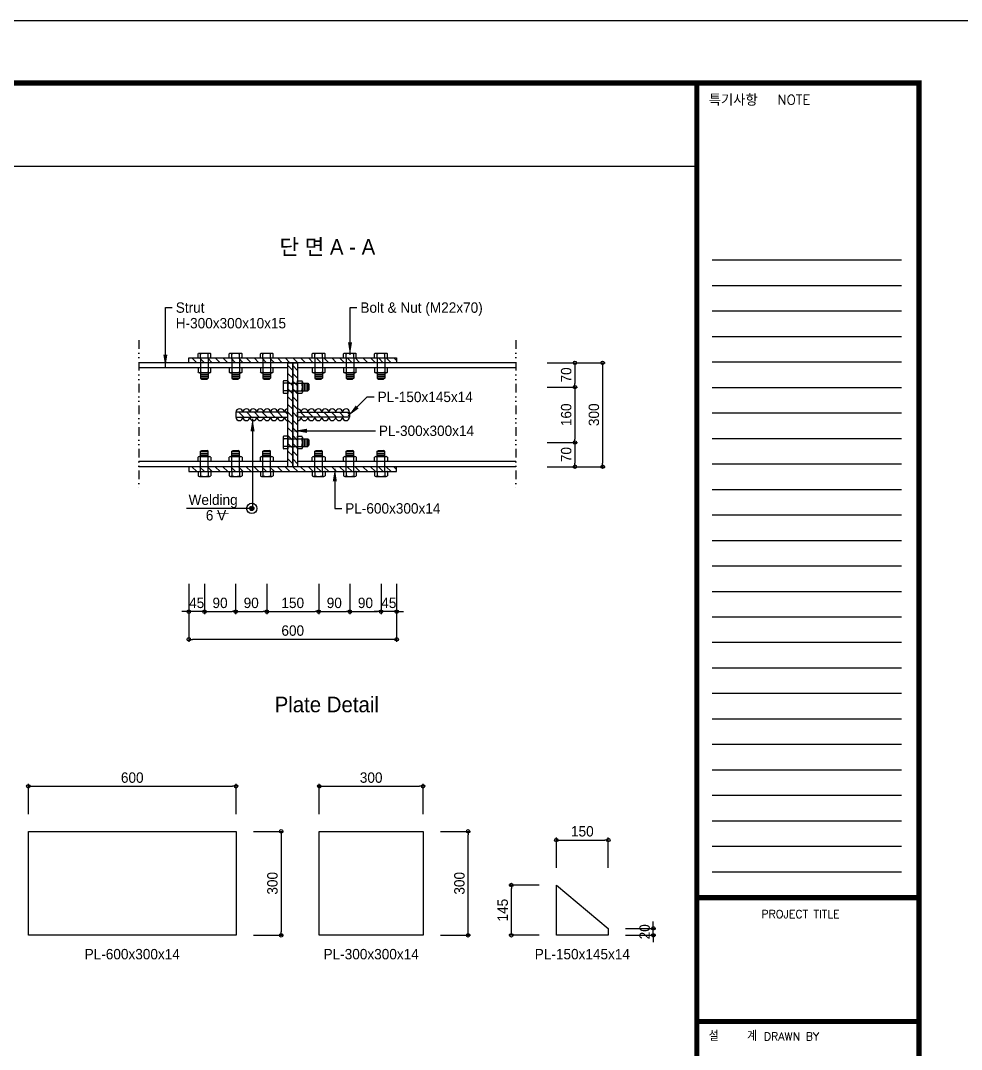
# Model space of a CAD drawing. Header units: millimetres. Extents: x 1073475 to 2890243, y -1340830 to -367733.
# Drawn here: x 2719147 to 2721864, y -370703 to -367733 of the extents above; entities that cross this region are included whole.
import ezdxf
from ezdxf.enums import TextEntityAlignment as Align

# ---------------------------------------------------------------- set-up
doc = ezdxf.new("R2010")
doc.units = ezdxf.units.MM
doc.header["$LTSCALE"] = 50
doc.header["$PDMODE"] = 3
doc.header["$PDSIZE"] = 100
doc.linetypes.add('DIVIDE', pattern=[1.25, 0.5, -0.25, 0, -0.25, 0, -0.25])
doc.linetypes.add('HIDDEN', pattern=[9.525, 6.35, -3.175])
doc.layers.get('Defpoints').update_dxf_attribs({"color": 151})
for name, color, linetype in [('11', 11, 'Continuous'), ('4', 4, 'Continuous'), ('C-BN', 1, 'Continuous'), ('C-CEN-DI', 1, 'DIVIDE'), ('C-DIM', 7, 'Continuous'), ('C-li', 41, 'Continuous'), ('C-PLATE', 135, 'Continuous'), ('C-PLATE-1', 2, 'Continuous'), ('C-STRUT', 3, 'Continuous'), ('C-TT', 9, 'Continuous'), ('C-WELDING', 41, 'Continuous'), ('TEX', 3, 'Continuous'), ('TEXT', 3, 'Continuous'), ('TEXT1', 7, 'Continuous')]:
    doc.layers.add(name, color=color, linetype=linetype)
doc.styles.add('RXHG', font='arial.ttf')
doc.styles.add('RXHS', font='SIMPLEX.SHX', dxfattribs={"bigfont": 'WHGTXT.SHX'})
doc.styles.add('돋움', font='')
doc.styles.get('돋움').set_extended_font_data('Dotum')
doc.dimstyles.new('SAM-LE-LE-상', dxfattribs={"dimscale": 0.1, "dimtxt": 300, "dimasz": 360, "dimexe": 70, "dimexo": 0, "dimgap": 100, "dimtad": 1, "dimdec": 0, "dimzin": 0, "dimdsep": 46, "dimlunit": 6, "dimtxsty": '돋움', "dimblk": 'NONE', "dimcen": 100, "dimclrd": 8, "dimclre": 8, "dimclrt": 256, "dimadec": 0, "dimazin": 0, "dimtfac": 1, "dimtdec": 0, "dimtix": 1, "dimtmove": 2, "dimatfit": 3, "dimfxl": 70, "dimtolj": 1, "dimtzin": 0, "dimlwd": -1, "dimlwe": -1, "dimarcsym": 0})
doc.dimstyles.new('SAM-상', dxfattribs={"dimscale": 0.1, "dimtxt": 300, "dimasz": 100, "dimexe": 70, "dimexo": 0, "dimgap": 100, "dimtad": 1, "dimdec": 0, "dimzin": 0, "dimdsep": 46, "dimlunit": 6, "dimtxsty": '돋움', "dimblk": 'ORIGIN', "dimcen": 100, "dimclrd": 8, "dimclre": 8, "dimclrt": 1, "dimadec": 0, "dimazin": 0, "dimtfac": 1, "dimtdec": 0, "dimtix": 1, "dimtmove": 2, "dimatfit": 3, "dimfxl": 70, "dimtolj": 1, "dimtzin": 0, "dimlwd": -1, "dimlwe": -1, "dimarcsym": 0})

# ---------------------------------------------------------------- blocks, each defined once
blk = doc.blocks.new('dbox')
at = {"layer": '11'}
for p, q in [((4288, 57600), (81088, 57600)), ((81088, 57600), (81088, 1800))]:
    blk.add_line(p, q, dxfattribs=at)
at = {"layer": '11', "const_width": 150}
blk.add_lwpolyline([(81088, 1800), (4288, 1800), (4288, 57600), (81088, 57600)], close=True, dxfattribs=at)
for points in [[(74675, 57600), (74675, 1800)], [(81088, 34076), (74675, 34076)], [(81088, 30501), (74675, 30501)]]:
    blk.add_lwpolyline(points, dxfattribs=at)
at = {"layer": '4'}
for p, q in [((80586, 52479), (75119, 52479)), ((80586, 51743), (75119, 51743)), ((80586, 51007), (75119, 51007)), ((80586, 50271), (75119, 50271)), ((80586, 49536), (75119, 49536)), ((80586, 48800), (75119, 48800)), ((80586, 48064), (75119, 48064)), ((80586, 47328), (75119, 47328)), ((80586, 46592), (75119, 46592)), ((80586, 45856), (75119, 45856)), ((80586, 45120), (75119, 45120)), ((80586, 44384), (75119, 44384)), ((80586, 43648), (75119, 43648)), ((80586, 42912), (75119, 42912)), ((80586, 42176), (75119, 42176)), ((80586, 41440), (75119, 41440)), ((80586, 40704), (75119, 40704)), ((80586, 39968), (75119, 39968)), ((80586, 39232), (75119, 39232)), ((80586, 38497), (75119, 38497)), ((80586, 37761), (75119, 37761)), ((80586, 37025), (75119, 37025)), ((80586, 36289), (75119, 36289)), ((80586, 35553), (75119, 35553)), ((80586, 34817), (75119, 34817))]:
    blk.add_line(p, q, dxfattribs=at)
at = {"layer": 'TEXT', "color": 7}
blk.add_line((0, 59400), (84100, 59400), dxfattribs=at)
at = {"layer": 'TEX', "color": 6, "linetype": 'Continuous', "style": 'RXHG', "width": 1}
for tag, p in [('일자', (76628, 15972)), ('축척', (76628, 13925)), ('설계번호', (76684, 12170))]:
    blk.add_attdef(tag, p, '', height=300, dxfattribs=at)
at = {"layer": 'TEX', "color": 7, "linetype": 'Continuous', "style": 'RXHG', "width": 1}
blk.add_attdef('파일명', (81840, 4453), '', height=300, rotation=90, dxfattribs=at)
at = {"layer": 'TEX', "linetype": 'Continuous', "style": 'RXHG', "width": 1}
for tag, p in [('도면명-1', (77799, 3389)), ('도면명-2', (77799, 2662))]:
    blk.add_attdef(tag, text='', height=400, dxfattribs=at).set_placement(p, align=Align.CENTER)
at = {"layer": 'TEXT1', "style": 'RXHS', "width": 1}
for s, height, p in [('특기사항', 334.3, (75018, 56940)), ('NOTE', 278.6, (77005, 56974)), ('PROJECT TITLE', 231.29, (76539, 33488)), ('설    계', 273.3, (75018, 29943)), ('DRAWN BY', 231.3, (76609, 29956))]:
    blk.add_text(s, height=height, dxfattribs=at).set_placement(p)
blk = doc.blocks.new('_Origin')
at = {"color": 0, "linetype": 'ByBlock', "lineweight": -2}
blk.add_line((0, 0), (-1, 0), dxfattribs=at)
blk.add_circle((0, 0), 0.5, dxfattribs=at)
blk = doc.blocks.new('*D358')
at = {"layer": 'C-DIM', "color": 8, "transparency": 16777216}
for p, q in [((2719169.3, -370023.9), (2719169.3, -369936.9)), ((2719179.3, -369943.9), (2719759.3, -369943.9)), ((2719769.3, -370023.9), (2719769.3, -369936.9))]:
    blk.add_line(p, q, dxfattribs=at)
at = {"layer": 'Defpoints', "color": 0, "transparency": 16777216}
for p in [(2719769.3, -369943.9), (2719169.3, -370023.9), (2719769.3, -370023.9)]:
    blk.add_point(p, dxfattribs=at)
at = {"layer": 'C-DIM', "color": 8, "transparency": 16777216, "xscale": 10, "yscale": 10, "zscale": 10, "rotation": 180}
blk.add_blockref('_Origin', (2719169.3, -369943.9), dxfattribs=at)
at = {"layer": 'C-DIM', "color": 8, "transparency": 16777216, "xscale": 10, "yscale": 10, "zscale": 10}
blk.add_blockref('_Origin', (2719769.3, -369943.9), dxfattribs=at)
at = {"layer": 'C-DIM', "color": 1, "transparency": 16777216, "insert": (2719469.3, -369918.9), "char_height": 30, "attachment_point": 5, "style": '돋움'}
blk.add_mtext('\\A1;600', dxfattribs=at)
blk = doc.blocks.new('*D359')
at = {"layer": 'C-DIM', "color": 8, "transparency": 16777216}
for p, q in [((2719819.3, -370073.9), (2719906.3, -370073.9)), ((2719899.3, -370083.9), (2719899.3, -370363.9)), ((2719819.3, -370373.9), (2719906.3, -370373.9))]:
    blk.add_line(p, q, dxfattribs=at)
at = {"layer": 'Defpoints', "color": 0, "transparency": 16777216}
for p in [(2719819.3, -370073.9), (2719819.3, -370373.9), (2719899.3, -370373.9)]:
    blk.add_point(p, dxfattribs=at)
at = {"layer": 'C-DIM', "color": 8, "transparency": 16777216, "xscale": 10, "yscale": 10, "zscale": 10}
for p, rotation in [((2719899.3, -370073.9), 90), ((2719899.3, -370373.9), 270)]:
    blk.add_blockref('_Origin', p, dxfattribs=dict(at, rotation=rotation))
at = {"layer": 'C-DIM', "color": 1, "transparency": 16777216, "insert": (2719874.3, -370223.9), "char_height": 30, "attachment_point": 5, "rotation": 90, "style": '돋움'}
blk.add_mtext('\\A1;300', dxfattribs=at)
blk = doc.blocks.new('*D360')
at = {"layer": 'C-DIM', "color": 8, "transparency": 16777216}
for p, q in [((2720009.4, -370023.9), (2720009.4, -369936.9)), ((2720019.4, -369943.9), (2720299.4, -369943.9)), ((2720309.4, -370023.9), (2720309.4, -369936.9))]:
    blk.add_line(p, q, dxfattribs=at)
at = {"layer": 'Defpoints', "color": 0, "transparency": 16777216}
for p in [(2720309.4, -369943.9), (2720009.4, -370023.9), (2720309.4, -370023.9)]:
    blk.add_point(p, dxfattribs=at)
at = {"layer": 'C-DIM', "color": 8, "transparency": 16777216, "xscale": 10, "yscale": 10, "zscale": 10, "rotation": 180}
blk.add_blockref('_Origin', (2720009.4, -369943.9), dxfattribs=at)
at = {"layer": 'C-DIM', "color": 8, "transparency": 16777216, "xscale": 10, "yscale": 10, "zscale": 10}
blk.add_blockref('_Origin', (2720309.4, -369943.9), dxfattribs=at)
at = {"layer": 'C-DIM', "color": 1, "transparency": 16777216, "insert": (2720159.4, -369918.9), "char_height": 30, "attachment_point": 5, "style": '돋움'}
blk.add_mtext('\\A1;300', dxfattribs=at)
blk = doc.blocks.new('*D361')
at = {"layer": 'C-DIM', "color": 8, "transparency": 16777216}
for p, q in [((2720359.4, -370073.9), (2720446.4, -370073.9)), ((2720439.4, -370363.9), (2720439.4, -370083.9)), ((2720359.4, -370373.9), (2720446.4, -370373.9))]:
    blk.add_line(p, q, dxfattribs=at)
at = {"layer": 'Defpoints', "color": 0, "transparency": 16777216}
for p in [(2720359.4, -370073.9), (2720439.4, -370073.9), (2720359.4, -370373.9)]:
    blk.add_point(p, dxfattribs=at)
at = {"layer": 'C-DIM', "color": 8, "transparency": 16777216, "xscale": 10, "yscale": 10, "zscale": 10}
for p, rotation in [((2720439.4, -370073.9), 90), ((2720439.4, -370373.9), 270)]:
    blk.add_blockref('_Origin', p, dxfattribs=dict(at, rotation=rotation))
at = {"layer": 'C-DIM', "color": 1, "transparency": 16777216, "insert": (2720414.4, -370223.9), "char_height": 30, "attachment_point": 5, "rotation": 90, "style": '돋움'}
blk.add_mtext('\\A1;300', dxfattribs=at)
blk = doc.blocks.new('*D362')
at = {"layer": 'C-DIM', "color": 8, "transparency": 16777216}
for p, q in [((2720694.4, -370178.9), (2720694.4, -370091.9)), ((2720704.4, -370098.9), (2720834.4, -370098.9)), ((2720844.4, -370178.9), (2720844.4, -370091.9))]:
    blk.add_line(p, q, dxfattribs=at)
at = {"layer": 'Defpoints', "color": 0, "transparency": 16777216}
for p in [(2720844.4, -370098.9), (2720694.4, -370178.9), (2720844.4, -370178.9)]:
    blk.add_point(p, dxfattribs=at)
at = {"layer": 'C-DIM', "color": 8, "transparency": 16777216, "xscale": 10, "yscale": 10, "zscale": 10, "rotation": 180}
blk.add_blockref('_Origin', (2720694.4, -370098.9), dxfattribs=at)
at = {"layer": 'C-DIM', "color": 8, "transparency": 16777216, "xscale": 10, "yscale": 10, "zscale": 10}
blk.add_blockref('_Origin', (2720844.4, -370098.9), dxfattribs=at)
at = {"layer": 'C-DIM', "color": 1, "transparency": 16777216, "insert": (2720769.4, -370073.9), "char_height": 30, "attachment_point": 5, "style": '돋움'}
blk.add_mtext('\\A1;150', dxfattribs=at)
blk = doc.blocks.new('*D363')
at = {"layer": 'C-DIM', "color": 8, "transparency": 16777216}
for p, q in [((2720974.4, -370343.9), (2720974.4, -370333.9)), ((2720894.4, -370353.9), (2720981.4, -370353.9)), ((2720894.4, -370373.9), (2720981.4, -370373.9)), ((2720974.4, -370373.9), (2720974.4, -370353.9)), ((2720974.4, -370383.9), (2720974.4, -370393.9))]:
    blk.add_line(p, q, dxfattribs=at)
at = {"layer": 'Defpoints', "color": 0, "transparency": 16777216}
for p in [(2720894.4, -370353.9), (2720894.4, -370373.9), (2720974.4, -370353.9)]:
    blk.add_point(p, dxfattribs=at)
at = {"layer": 'C-DIM', "color": 8, "transparency": 16777216, "xscale": 10, "yscale": 10, "zscale": 10}
for p, rotation in [((2720974.4, -370353.9), 270), ((2720974.4, -370373.9), 90)]:
    blk.add_blockref('_Origin', p, dxfattribs=dict(at, rotation=rotation))
at = {"layer": 'C-DIM', "color": 1, "transparency": 16777216, "insert": (2720949.4, -370363.9), "char_height": 30, "attachment_point": 5, "rotation": 90, "style": '돋움'}
blk.add_mtext('\\A1;20', dxfattribs=at)
blk = doc.blocks.new('*D364')
at = {"layer": 'C-DIM', "color": 8, "transparency": 16777216}
for p, q in [((2720644.4, -370228.9), (2720557.4, -370228.9)), ((2720564.4, -370363.9), (2720564.4, -370238.9)), ((2720644.4, -370373.9), (2720557.4, -370373.9))]:
    blk.add_line(p, q, dxfattribs=at)
at = {"layer": 'Defpoints', "color": 0, "transparency": 16777216}
for p in [(2720564.4, -370228.9), (2720644.4, -370228.9), (2720644.4, -370373.9)]:
    blk.add_point(p, dxfattribs=at)
at = {"layer": 'C-DIM', "color": 8, "transparency": 16777216, "xscale": 10, "yscale": 10, "zscale": 10}
for p, rotation in [((2720564.4, -370228.9), 90), ((2720564.4, -370373.9), 270)]:
    blk.add_blockref('_Origin', p, dxfattribs=dict(at, rotation=rotation))
at = {"layer": 'C-DIM', "color": 1, "transparency": 16777216, "insert": (2720539.4, -370301.4), "char_height": 30, "attachment_point": 5, "rotation": 90, "style": '돋움'}
blk.add_mtext('\\A1;145', dxfattribs=at)
blk = doc.blocks.new('*D365')
at = {"layer": 'C-DIM', "color": 8, "transparency": 16777216}
for p, q in [((2720667.9, -368721.1), (2720754.9, -368721.1)), ((2720747.9, -368731.1), (2720747.9, -368781.2)), ((2720667.9, -368791.2), (2720754.9, -368791.2))]:
    blk.add_line(p, q, dxfattribs=at)
at = {"layer": 'Defpoints', "color": 0, "transparency": 16777216}
for p in [(2720667.9, -368721.1), (2720667.9, -368791.2), (2720747.9, -368791.2)]:
    blk.add_point(p, dxfattribs=at)
at = {"layer": 'C-DIM', "color": 8, "transparency": 16777216, "xscale": 10, "yscale": 10, "zscale": 10}
for p, rotation in [((2720747.9, -368721.1), 90), ((2720747.9, -368791.2), 270)]:
    blk.add_blockref('_Origin', p, dxfattribs=dict(at, rotation=rotation))
at = {"layer": 'C-DIM', "color": 1, "transparency": 16777216, "insert": (2720722.8, -368756.1), "char_height": 30, "attachment_point": 5, "rotation": 90, "style": '돋움'}
blk.add_mtext('\\A1;70', dxfattribs=at)
blk = doc.blocks.new('*D366')
at = {"layer": 'C-DIM', "color": 8, "transparency": 16777216}
for p, q in [((2720667.9, -368791.2), (2720754.9, -368791.2)), ((2720747.9, -368801.2), (2720747.9, -368941.2)), ((2720667.9, -368951.2), (2720754.9, -368951.2))]:
    blk.add_line(p, q, dxfattribs=at)
at = {"layer": 'Defpoints', "color": 0, "transparency": 16777216}
for p in [(2720667.9, -368791.2), (2720667.9, -368951.2), (2720747.9, -368951.2)]:
    blk.add_point(p, dxfattribs=at)
at = {"layer": 'C-DIM', "color": 8, "transparency": 16777216, "xscale": 10, "yscale": 10, "zscale": 10}
for p, rotation in [((2720747.9, -368791.2), 90), ((2720747.9, -368951.2), 270)]:
    blk.add_blockref('_Origin', p, dxfattribs=dict(at, rotation=rotation))
at = {"layer": 'C-DIM', "color": 1, "transparency": 16777216, "insert": (2720722.8, -368871.2), "char_height": 30, "attachment_point": 5, "rotation": 90, "style": '돋움'}
blk.add_mtext('\\A1;160', dxfattribs=at)
blk = doc.blocks.new('*D367')
at = {"layer": 'C-DIM', "color": 8, "transparency": 16777216}
for p, q in [((2720667.9, -368951.2), (2720754.9, -368951.2)), ((2720747.9, -368961.2), (2720747.9, -369011.1)), ((2720667.9, -369021.1), (2720754.9, -369021.1))]:
    blk.add_line(p, q, dxfattribs=at)
at = {"layer": 'Defpoints', "color": 0, "transparency": 16777216}
for p in [(2720667.9, -368951.2), (2720667.9, -369021.1), (2720747.9, -369021.1)]:
    blk.add_point(p, dxfattribs=at)
at = {"layer": 'C-DIM', "color": 8, "transparency": 16777216, "xscale": 10, "yscale": 10, "zscale": 10}
for p, rotation in [((2720747.9, -368951.2), 90), ((2720747.9, -369021.1), 270)]:
    blk.add_blockref('_Origin', p, dxfattribs=dict(at, rotation=rotation))
at = {"layer": 'C-DIM', "color": 1, "transparency": 16777216, "insert": (2720722.8, -368986.1), "char_height": 30, "attachment_point": 5, "rotation": 90, "style": '돋움'}
blk.add_mtext('\\A1;70', dxfattribs=at)
blk = doc.blocks.new('*D368')
at = {"layer": 'C-DIM', "color": 8, "transparency": 16777216}
for p, q in [((2720747.9, -368721.1), (2720834.9, -368721.1)), ((2720827.9, -368731.1), (2720827.9, -369011.1)), ((2720747.9, -369021.1), (2720834.9, -369021.1))]:
    blk.add_line(p, q, dxfattribs=at)
at = {"layer": 'Defpoints', "color": 0, "transparency": 16777216}
for p in [(2720747.9, -368721.1), (2720747.9, -369021.1), (2720827.9, -369021.1)]:
    blk.add_point(p, dxfattribs=at)
at = {"layer": 'C-DIM', "color": 8, "transparency": 16777216, "xscale": 10, "yscale": 10, "zscale": 10}
for p, rotation in [((2720827.9, -368721.1), 90), ((2720827.9, -369021.1), 270)]:
    blk.add_blockref('_Origin', p, dxfattribs=dict(at, rotation=rotation))
at = {"layer": 'C-DIM', "color": 1, "transparency": 16777216, "insert": (2720802.8, -368871.1), "char_height": 30, "attachment_point": 5, "rotation": 90, "style": '돋움'}
blk.add_mtext('\\A1;300', dxfattribs=at)
blk = doc.blocks.new('A$C1F5C7D38')
at = {"layer": 'C-BN'}
for p, q in [((-14.1, 14.7), (-14.1, -14.8)), ((0, 10.9), (-14.1, 10.9)), ((0, 18.4), (-12.3, 18.4)), ((0, 18.4), (0, -18.4)), ((28, -18.6), (28, 18.4)), ((28, 18.4), (40.3, 18.4)), ((28, 10.9), (57.5, 10.9)), ((42.1, 14.7), (42.1, -14.8)), ((46.5, 10.9), (46.5, -11.1)), ((51.5, 10.9), (51.5, -11.1)), ((56.5, 10.9), (56.5, -11.1)), ((57.5, 10.9), (60, 7.4)), ((60, 7.4), (60, -7.6)), ((0, -11.1), (-14.1, -11.1)), ((0, -18.6), (-12.3, -18.6)), ((0, -18.6), (0, -16.4)), ((28, -11.1), (57.5, -11.1)), ((40.3, -18.6), (28, -18.6)), ((57.5, -11.1), (60, -7.6))]:
    blk.add_line(p, q, dxfattribs=at)
at = {"layer": 'C-BN', "linetype": 'HIDDEN', "ltscale": 0.5}
for p, q in [((0, 10.9), (28, 10.9)), ((0, -11.1), (28, -11.1))]:
    blk.add_line(p, q, dxfattribs=at)
at = {"layer": 'C-BN'}
for centre, radius, start, end in [((-9.2, 14.7), 4.82, 128.9483, 231.0517), ((20.6, -0.1), 34.7, 161.5074, 198.4926), ((37.2, 14.7), 4.82, 308.9483, 51.0517), ((7.4, -0.1), 34.7, 341.5074, 18.4926), ((-9.2, -14.8), 4.82, 128.9483, 231.0517), ((37.2, -14.8), 4.82, 308.9483, 51.0517)]:
    blk.add_arc(centre, radius, start, end, dxfattribs=at)
blk = doc.blocks.new('*D369')
at = {"layer": 'C-DIM', "color": 8, "transparency": 16777216}
for p, q in [((2720187.9, -369359.5), (2720187.9, -369446.5)), ((2720232.9, -369359.5), (2720232.9, -369446.5)), ((2720177.9, -369439.5), (2720167.9, -369439.5)), ((2720232.9, -369439.5), (2720187.9, -369439.5)), ((2720242.9, -369439.5), (2720252.9, -369439.5))]:
    blk.add_line(p, q, dxfattribs=at)
at = {"layer": 'Defpoints', "color": 0, "transparency": 16777216}
for p in [(2720187.9, -369359.5), (2720232.9, -369359.5), (2720187.9, -369439.5)]:
    blk.add_point(p, dxfattribs=at)
at = {"layer": 'C-DIM', "color": 8, "transparency": 16777216, "xscale": 10, "yscale": 10, "zscale": 10}
blk.add_blockref('_Origin', (2720187.9, -369439.5), dxfattribs=at)
at = {"layer": 'C-DIM', "color": 8, "transparency": 16777216, "xscale": 10, "yscale": 10, "zscale": 10, "rotation": 180}
blk.add_blockref('_Origin', (2720232.9, -369439.5), dxfattribs=at)
at = {"layer": 'C-DIM', "color": 1, "transparency": 16777216, "insert": (2720210.4, -369414.4), "char_height": 30, "attachment_point": 5, "style": '돋움'}
blk.add_mtext('\\A1;45', dxfattribs=at)
blk = doc.blocks.new('*D370')
at = {"layer": 'C-DIM', "color": 8, "transparency": 16777216}
for p, q in [((2719632.9, -369359.5), (2719632.9, -369446.5)), ((2719677.9, -369359.5), (2719677.9, -369446.5)), ((2719622.9, -369439.5), (2719612.9, -369439.5)), ((2719677.9, -369439.5), (2719632.9, -369439.5)), ((2719687.9, -369439.5), (2719697.9, -369439.5))]:
    blk.add_line(p, q, dxfattribs=at)
at = {"layer": 'Defpoints', "color": 0, "transparency": 16777216}
for p in [(2719632.9, -369359.5), (2719677.9, -369359.5), (2719632.9, -369439.5)]:
    blk.add_point(p, dxfattribs=at)
at = {"layer": 'C-DIM', "color": 8, "transparency": 16777216, "xscale": 10, "yscale": 10, "zscale": 10}
blk.add_blockref('_Origin', (2719632.9, -369439.5), dxfattribs=at)
at = {"layer": 'C-DIM', "color": 8, "transparency": 16777216, "xscale": 10, "yscale": 10, "zscale": 10, "rotation": 180}
blk.add_blockref('_Origin', (2719677.9, -369439.5), dxfattribs=at)
at = {"layer": 'C-DIM', "color": 1, "transparency": 16777216, "insert": (2719655.4, -369414.4), "char_height": 30, "attachment_point": 5, "style": '돋움'}
blk.add_mtext('\\A1;45', dxfattribs=at)
blk = doc.blocks.new('*D371')
at = {"layer": 'C-DIM', "color": 8, "transparency": 16777216}
for p, q in [((2719632.9, -369439.5), (2719632.9, -369526.5)), ((2720232.9, -369439.5), (2720232.9, -369526.5)), ((2720222.9, -369519.5), (2719642.9, -369519.5))]:
    blk.add_line(p, q, dxfattribs=at)
at = {"layer": 'Defpoints', "color": 0, "transparency": 16777216}
for p in [(2719632.9, -369439.5), (2720232.9, -369439.5), (2719632.9, -369519.5)]:
    blk.add_point(p, dxfattribs=at)
at = {"layer": 'C-DIM', "color": 8, "transparency": 16777216, "xscale": 10, "yscale": 10, "zscale": 10, "rotation": 180}
blk.add_blockref('_Origin', (2719632.9, -369519.5), dxfattribs=at)
at = {"layer": 'C-DIM', "color": 8, "transparency": 16777216, "xscale": 10, "yscale": 10, "zscale": 10}
blk.add_blockref('_Origin', (2720232.9, -369519.5), dxfattribs=at)
at = {"layer": 'C-DIM', "color": 1, "transparency": 16777216, "insert": (2719932.9, -369494.4), "char_height": 30, "attachment_point": 5, "style": '돋움'}
blk.add_mtext('\\A1;600', dxfattribs=at)
blk = doc.blocks.new('*D372')
at = {"layer": 'C-DIM', "color": 8, "transparency": 16777216}
for p, q in [((2719677.9, -369359.5), (2719677.9, -369446.5)), ((2719767.9, -369359.5), (2719767.9, -369446.5)), ((2719687.9, -369439.5), (2719757.9, -369439.5))]:
    blk.add_line(p, q, dxfattribs=at)
at = {"layer": 'Defpoints', "color": 0, "transparency": 16777216}
for p in [(2719677.9, -369359.5), (2719767.9, -369359.5), (2719767.9, -369439.5)]:
    blk.add_point(p, dxfattribs=at)
at = {"layer": 'C-DIM', "color": 8, "transparency": 16777216, "xscale": 10, "yscale": 10, "zscale": 10, "rotation": 180}
blk.add_blockref('_Origin', (2719677.9, -369439.5), dxfattribs=at)
at = {"layer": 'C-DIM', "color": 8, "transparency": 16777216, "xscale": 10, "yscale": 10, "zscale": 10}
blk.add_blockref('_Origin', (2719767.9, -369439.5), dxfattribs=at)
at = {"layer": 'C-DIM', "color": 1, "transparency": 16777216, "insert": (2719722.9, -369414.4), "char_height": 30, "attachment_point": 5, "style": '돋움'}
blk.add_mtext('\\A1;90', dxfattribs=at)
blk = doc.blocks.new('*D373')
at = {"layer": 'C-DIM', "color": 8, "transparency": 16777216}
for p, q in [((2719767.9, -369359.5), (2719767.9, -369446.5)), ((2719857.9, -369359.5), (2719857.9, -369446.5)), ((2719777.9, -369439.5), (2719847.9, -369439.5))]:
    blk.add_line(p, q, dxfattribs=at)
at = {"layer": 'Defpoints', "color": 0, "transparency": 16777216}
for p in [(2719767.9, -369359.5), (2719857.9, -369359.5), (2719857.9, -369439.5)]:
    blk.add_point(p, dxfattribs=at)
at = {"layer": 'C-DIM', "color": 8, "transparency": 16777216, "xscale": 10, "yscale": 10, "zscale": 10, "rotation": 180}
blk.add_blockref('_Origin', (2719767.9, -369439.5), dxfattribs=at)
at = {"layer": 'C-DIM', "color": 8, "transparency": 16777216, "xscale": 10, "yscale": 10, "zscale": 10}
blk.add_blockref('_Origin', (2719857.9, -369439.5), dxfattribs=at)
at = {"layer": 'C-DIM', "color": 1, "transparency": 16777216, "insert": (2719812.9, -369414.4), "char_height": 30, "attachment_point": 5, "style": '돋움'}
blk.add_mtext('\\A1;90', dxfattribs=at)
blk = doc.blocks.new('*D374')
at = {"layer": 'C-DIM', "color": 8, "transparency": 16777216}
for p, q in [((2719857.9, -369359.5), (2719857.9, -369446.5)), ((2720007.9, -369359.5), (2720007.9, -369446.5)), ((2719867.9, -369439.5), (2719997.9, -369439.5))]:
    blk.add_line(p, q, dxfattribs=at)
at = {"layer": 'Defpoints', "color": 0, "transparency": 16777216}
for p in [(2719857.9, -369359.5), (2720007.9, -369359.5), (2720007.9, -369439.5)]:
    blk.add_point(p, dxfattribs=at)
at = {"layer": 'C-DIM', "color": 8, "transparency": 16777216, "xscale": 10, "yscale": 10, "zscale": 10, "rotation": 180}
blk.add_blockref('_Origin', (2719857.9, -369439.5), dxfattribs=at)
at = {"layer": 'C-DIM', "color": 8, "transparency": 16777216, "xscale": 10, "yscale": 10, "zscale": 10}
blk.add_blockref('_Origin', (2720007.9, -369439.5), dxfattribs=at)
at = {"layer": 'C-DIM', "color": 1, "transparency": 16777216, "insert": (2719932.9, -369414.4), "char_height": 30, "attachment_point": 5, "style": '돋움'}
blk.add_mtext('\\A1;150', dxfattribs=at)
blk = doc.blocks.new('*D375')
at = {"layer": 'C-DIM', "color": 8, "transparency": 16777216}
for p, q in [((2720007.9, -369359.5), (2720007.9, -369446.5)), ((2720097.9, -369359.5), (2720097.9, -369446.5)), ((2720017.9, -369439.5), (2720087.9, -369439.5))]:
    blk.add_line(p, q, dxfattribs=at)
at = {"layer": 'Defpoints', "color": 0, "transparency": 16777216}
for p in [(2720007.9, -369359.5), (2720097.9, -369359.5), (2720097.9, -369439.5)]:
    blk.add_point(p, dxfattribs=at)
at = {"layer": 'C-DIM', "color": 8, "transparency": 16777216, "xscale": 10, "yscale": 10, "zscale": 10, "rotation": 180}
blk.add_blockref('_Origin', (2720007.9, -369439.5), dxfattribs=at)
at = {"layer": 'C-DIM', "color": 8, "transparency": 16777216, "xscale": 10, "yscale": 10, "zscale": 10}
blk.add_blockref('_Origin', (2720097.9, -369439.5), dxfattribs=at)
at = {"layer": 'C-DIM', "color": 1, "transparency": 16777216, "insert": (2720052.9, -369414.4), "char_height": 30, "attachment_point": 5, "style": '돋움'}
blk.add_mtext('\\A1;90', dxfattribs=at)
blk = doc.blocks.new('*D376')
at = {"layer": 'C-DIM', "color": 8, "transparency": 16777216}
for p, q in [((2720097.9, -369359.5), (2720097.9, -369446.5)), ((2720187.9, -369359.5), (2720187.9, -369446.5)), ((2720107.9, -369439.5), (2720177.9, -369439.5))]:
    blk.add_line(p, q, dxfattribs=at)
at = {"layer": 'Defpoints', "color": 0, "transparency": 16777216}
for p in [(2720097.9, -369359.5), (2720187.9, -369359.5), (2720187.9, -369439.5)]:
    blk.add_point(p, dxfattribs=at)
at = {"layer": 'C-DIM', "color": 8, "transparency": 16777216, "xscale": 10, "yscale": 10, "zscale": 10, "rotation": 180}
blk.add_blockref('_Origin', (2720097.9, -369439.5), dxfattribs=at)
at = {"layer": 'C-DIM', "color": 8, "transparency": 16777216, "xscale": 10, "yscale": 10, "zscale": 10}
blk.add_blockref('_Origin', (2720187.9, -369439.5), dxfattribs=at)
at = {"layer": 'C-DIM', "color": 1, "transparency": 16777216, "insert": (2720142.9, -369414.4), "char_height": 30, "attachment_point": 5, "style": '돋움'}
blk.add_mtext('\\A1;90', dxfattribs=at)
blk = doc.blocks.new('_None')
blk = doc.blocks.new('A$C4D603F2C')
at = {"layer": 'C-BN'}
for p, q in [((-18.5, 0), (-18.5, 12.3)), ((-18.5, 0), (-16.3, 0)), ((18.5, 0), (-18.3, 0)), ((14.8, 14.1), (-14.8, 14.1)), ((-11, 0), (-11, 14.1)), ((11, 0), (11, 14.1)), ((18.5, 0), (18.5, 12.3)), ((-18.5, -29), (18.5, -29)), ((-18.5, -41.3), (-18.5, -29)), ((-11, -29), (-11, -58.5)), ((11, -29), (11, -58.5)), ((18.5, -29), (18.5, -41.3)), ((14.8, -43.1), (-14.8, -43.1)), ((11, -47.5), (-11, -47.5)), ((11, -52.5), (-11, -52.5)), ((11, -57.5), (-11, -57.5)), ((-11, -58.5), (-7.5, -61)), ((11, -58.5), (7.5, -61)), ((7.5, -61), (-7.5, -61))]:
    blk.add_line(p, q, dxfattribs=at)
at = {"layer": 'C-BN', "linetype": 'HIDDEN', "ltscale": 0.5}
for p, q in [((-11, 0), (-11, -29)), ((11, 0), (11, -29))]:
    blk.add_line(p, q, dxfattribs=at)
at = {"layer": 'C-BN'}
for centre, radius, start, end in [((-14.8, 9.2), 4.82, 38.9483, 141.0517), ((0, -20.6), 34.7, 71.5074, 108.4926), ((14.8, 9.2), 4.82, 38.9483, 141.0517), ((-14.8, -38.2), 4.82, 218.9483, 321.0517), ((0, -8.4), 34.7, 251.5074, 288.4926), ((14.8, -38.2), 4.82, 218.9483, 321.0517)]:
    blk.add_arc(centre, radius, start, end, dxfattribs=at)

msp = doc.modelspace()

# ---------------------------------------------------------------- hatches: boundary and pattern name
at = {"layer": 'C-DIM'}
h = msp.add_hatch(color=1, dxfattribs=at)
edge = h.paths.add_edge_path()
edge.add_arc((2719814.4, -369141.4), 6.17, 0, 360)
at = {"layer": 'C-PLATE'}
h = msp.add_hatch(dxfattribs=at)
h.set_pattern_fill('ANSI31', color=256, scale=5, angle=-90, style=0)
h.set_pattern_definition([(315, (2719632.948, -368721.067), (11.2253, 11.2253), [])])
h.paths.add_polyline_path([(2720232.9, -368707.1), (2720232.9, -368721.1), (2719632.9, -368721.1), (2719632.9, -368707.1)])
h = msp.add_hatch(dxfattribs=at)
h.set_pattern_fill('ANSI31', color=256, scale=5, angle=90, style=0)
h.set_pattern_definition([(135, (2719918.948, -369021.067), (-11.2253, -11.2253), [])])
h.paths.add_polyline_path([(2719918.9, -369021.1), (2719918.9, -368721.1), (2719932.9, -368721.1), (2719932.9, -369021.1)])
h = msp.add_hatch(dxfattribs=at)
h.set_pattern_fill('ANSI31', color=256, scale=5, angle=90, style=0)
h.set_pattern_definition([(135, (2719932.948, -369021.067), (-11.2253, -11.2253), [])])
h.paths.add_polyline_path([(2719932.9, -369021.1), (2719932.9, -368721.1), (2719946.9, -368721.1), (2719946.9, -369021.1)])
h = msp.add_hatch(dxfattribs=at)
h.set_pattern_fill('ANSI31', color=256, scale=5, angle=90, style=0)
h.set_pattern_definition([(135, (2719768.948, -368878.067), (-11.2253, -11.2253), [])])
h.paths.add_polyline_path([(2719918.9, -368864.1), (2719768.9, -368864.1), (2719768.9, -368878.1), (2719918.9, -368878.1)])
h = msp.add_hatch(dxfattribs=at)
h.set_pattern_fill('ANSI31', color=256, scale=5, angle=90, style=0)
h.set_pattern_definition([(135, (2719946.948, -368878.067), (-11.2253, -11.2253), [])])
h.paths.add_polyline_path([(2719946.9, -368864.1), (2720096.9, -368864.1), (2720096.9, -368878.1), (2719946.9, -368878.1)])
h = msp.add_hatch(dxfattribs=at)
h.set_pattern_fill('ANSI31', color=256, scale=5, angle=-90, style=0)
h.set_pattern_definition([(315, (2719632.948, -369035.067), (11.2253, 11.2253), [])])
h.paths.add_polyline_path([(2720232.9, -369035.1), (2720232.9, -369021.1), (2719632.9, -369021.1), (2719632.9, -369035.1)])

# ---------------------------------------------------------------- linework, layer by layer
at = {"layer": 'C-CEN-DI', "linetype": 'DIVIDE'}
for p, q in [((2719488.3, -368656.1), (2719488.3, -369086)), ((2720577.6, -368656.1), (2720577.6, -369086))]:
    msp.add_line(p, q, dxfattribs=at)
at = {"layer": 'C-DIM', "color": 1, "const_width": 2}
msp.add_lwpolyline([(2719712.7, -369155.6), (2719748.1, -369155.6)], dxfattribs=at)
at = {"layer": 'C-DIM', "color": 1}
for radius in [14.8, 6.17]:
    msp.add_circle((2719814.4, -369141.4), radius, dxfattribs=at)
at = {"layer": 'C-li'}
msp.add_line((2714061.6, -368153.1), (2721100.3, -368153.1), dxfattribs=at)
at = {"layer": 'C-PLATE'}
for points in [[(2720232.9, -368707.1), (2720232.9, -368721.1), (2719632.9, -368721.1), (2719632.9, -368707.1)], [(2719918.9, -369021.1), (2719918.9, -368721.1), (2719932.9, -368721.1), (2719932.9, -369021.1)], [(2719932.9, -369021.1), (2719932.9, -368721.1), (2719946.9, -368721.1), (2719946.9, -369021.1)], [(2719918.9, -368864.1), (2719768.9, -368864.1), (2719768.9, -368878.1), (2719918.9, -368878.1)], [(2719946.9, -368864.1), (2720096.9, -368864.1), (2720096.9, -368878.1), (2719946.9, -368878.1)], [(2720232.9, -369035.1), (2720232.9, -369021.1), (2719632.9, -369021.1), (2719632.9, -369035.1)]]:
    msp.add_lwpolyline(points, close=True, dxfattribs=at)
at = {"layer": 'C-PLATE-1'}
for points in [[(2719769.3, -370073.9), (2719769.3, -370373.9), (2719169.3, -370373.9), (2719169.3, -370073.9)], [(2720309.4, -370073.9), (2720309.4, -370373.9), (2720009.4, -370373.9), (2720009.4, -370073.9)], [(2720844.4, -370353.9), (2720844.4, -370373.9), (2720694.4, -370373.9), (2720694.4, -370228.9)]]:
    msp.add_lwpolyline(points, close=True, dxfattribs=at)
at = {"layer": 'C-STRUT'}
for p, q in [((2720577.6, -368721.1), (2719488.3, -368721.1)), ((2720577.6, -369021.1), (2719488.3, -369021.1))]:
    msp.add_line(p, q, dxfattribs=at)
at = {"layer": 'C-STRUT', "color": 1}
for p, q in [((2719918.9, -368736.1), (2719488.3, -368736.1)), ((2720577.6, -368736.1), (2719946.9, -368736.1)), ((2719918.9, -369006.1), (2719488.3, -369006.1)), ((2720577.6, -369006.1), (2719946.9, -369006.1))]:
    msp.add_line(p, q, dxfattribs=at)
at = {"layer": 'C-WELDING'}
for centre, start, end in [((2719778.9, -368864.1), 0, 180), ((2719798.9, -368864.1), 0, 180), ((2719818.9, -368864.1), 0, 180), ((2719838.9, -368864.1), 0, 180), ((2719858.9, -368864.1), 0, 180), ((2719878.9, -368864.1), 0, 180), ((2719898.9, -368864.1), 0, 180), ((2719918.9, -368864.1), 90, 180), ((2719946.9, -368864.1), 0, 90), ((2719966.9, -368864.1), 0, 180), ((2719986.9, -368864.1), 0, 180), ((2720006.9, -368864.1), 0, 180), ((2720026.9, -368864.1), 0, 180), ((2720046.9, -368864.1), 0, 180), ((2720066.9, -368864.1), 0, 180), ((2720086.9, -368864.1), 0, 180), ((2719778.9, -368878.1), 180, 0), ((2719798.9, -368878.1), 180, 0), ((2719818.9, -368878.1), 180, 0), ((2719838.9, -368878.1), 180, 0), ((2719858.9, -368878.1), 180, 0), ((2719878.9, -368878.1), 180, 0), ((2719898.9, -368878.1), 180, 0), ((2719918.9, -368878.1), 180, 270), ((2719946.9, -368878.1), 270, 0), ((2719966.9, -368878.1), 180, 0), ((2719986.9, -368878.1), 180, 0), ((2720006.9, -368878.1), 180, 0), ((2720026.9, -368878.1), 180, 0), ((2720046.9, -368878.1), 180, 0), ((2720066.9, -368878.1), 180, 0), ((2720086.9, -368878.1), 180, 0)]:
    msp.add_arc(centre, 10, start, end, dxfattribs=at)

# ---------------------------------------------------------------- block references
at = {"xscale": 0.1, "yscale": 0.1, "zscale": 0.1}
msp.add_blockref('dbox', (2713632.7, -373673.1), dxfattribs=at)
at = {"xscale": -1}
for p in [(2719677.9, -368707.1), (2719767.9, -368707.1), (2719857.9, -368707.1), (2720007.9, -368707.1), (2720097.9, -368707.1), (2720187.9, -368707.1)]:
    msp.add_blockref('A$C4D603F2C', p, dxfattribs=at)
for p in [(2719918.9, -368791.2), (2719918.9, -368951.2)]:
    msp.add_blockref('A$C1F5C7D38', p)
at = {"rotation": 180}
for p in [(2719677.9, -369035.1), (2719767.9, -369035.1), (2719857.9, -369035.1), (2720007.9, -369035.1), (2720097.9, -369035.1), (2720187.9, -369035.1)]:
    msp.add_blockref('A$C4D603F2C', p, dxfattribs=at)

# ---------------------------------------------------------------- texts
at = {"layer": 'C-DIM', "color": 1, "style": '돋움'}
for s, p in [('Strut', (2719595, -368561.7)), ('Bolt & Nut (M22x70)', (2720128.3, -368561.7)), ('H-300x300x10x15', (2719595, -368606.7)), ('PL-150x145x14', (2720178.1, -368819.5)), ('PL-300x300x14', (2720181.7, -368917.4)), ('Welding', (2719632, -369116.4)), ('PL-600x300x14', (2720084.5, -369141.4))]:
    msp.add_text(s, height=30, dxfattribs=at).set_placement(p, align=Align.MIDDLE_LEFT)
msp.add_text('6 V', height=30, dxfattribs=at).set_placement((2719711.3, -369161.4), align=Align.MIDDLE_CENTER)
at = {"layer": 'C-DIM', "style": '돋움'}
for s, p in [('PL-600x300x14', (2719469.3, -370428.4)), ('PL-300x300x14', (2720159.4, -370428.4)), ('PL-150x145x14', (2720769.4, -370428.4))]:
    msp.add_text(s, height=30, dxfattribs=at).set_placement(p, align=Align.MIDDLE)
at = {"layer": 'C-TT', "style": '돋움'}
for s, p in [('단 면 A - A', (2720032.9, -368385.3)), ('Plate Detail', (2720031.2, -369706.7))]:
    msp.add_text(s, height=45, dxfattribs=at).set_placement(p, align=Align.MIDDLE)

# ---------------------------------------------------------------- dimensions: what is measured, and where the dimension line sits
at = {"layer": 'C-DIM'}
for base, p1, p2, angle, picture, middle in [((2720747.9, -368791.2), (2720667.9, -368721.1), (2720667.9, -368791.2), 270, '*D365', (2720722.8, -368756.1)), ((2720827.9, -369021.1), (2720747.9, -368721.1), (2720747.9, -369021.1), 270, '*D368', (2720802.8, -368871.1)), ((2720747.9, -368951.2), (2720667.9, -368791.2), (2720667.9, -368951.2), 270, '*D366', (2720722.8, -368871.2)), ((2720747.9, -369021.1), (2720667.9, -368951.2), (2720667.9, -369021.1), 270, '*D367', (2720722.8, -368986.1)), ((2719899.3, -370373.9), (2719819.3, -370073.9), (2719819.3, -370373.9), 90, '*D359', (2719874.3, -370223.9)), ((2720439.4, -370073.9), (2720359.4, -370373.9), (2720359.4, -370073.9), 90, '*D361', (2720414.4, -370223.9)), ((2720564.4, -370228.9), (2720644.4, -370373.9), (2720644.4, -370228.9), 90, '*D364', (2720539.4, -370301.4)), ((2720974.4, -370353.9), (2720894.4, -370373.9), (2720894.4, -370353.9), 90, '*D363', (2720949.4, -370363.9))]:
    dim = msp.add_linear_dim(base=base, p1=p1, p2=p2, angle=angle, dimstyle='SAM-상', dxfattribs=at)
    dim.commit()
    dim.dimension.update_dxf_attribs({"geometry": picture, "text_midpoint": middle})
for base, p1, p2, picture, middle in [((2719632.9, -369439.5), (2719677.9, -369359.5), (2719632.9, -369359.5), '*D370', (2719655.4, -369414.4)), ((2719767.9, -369439.5), (2719677.9, -369359.5), (2719767.9, -369359.5), '*D372', (2719722.9, -369414.4)), ((2719857.9, -369439.5), (2719767.9, -369359.5), (2719857.9, -369359.5), '*D373', (2719812.9, -369414.4)), ((2720007.9, -369439.5), (2719857.9, -369359.5), (2720007.9, -369359.5), '*D374', (2719932.9, -369414.4)), ((2720097.9, -369439.5), (2720007.9, -369359.5), (2720097.9, -369359.5), '*D375', (2720052.9, -369414.4)), ((2720187.9, -369439.5), (2720097.9, -369359.5), (2720187.9, -369359.5), '*D376', (2720142.9, -369414.4)), ((2720187.9, -369439.5), (2720232.9, -369359.5), (2720187.9, -369359.5), '*D369', (2720210.4, -369414.4)), ((2719632.9, -369519.5), (2720232.9, -369439.5), (2719632.9, -369439.5), '*D371', (2719932.9, -369494.4)), ((2719769.3, -369943.9), (2719169.3, -370023.9), (2719769.3, -370023.9), '*D358', (2719469.3, -369918.9)), ((2720309.4, -369943.9), (2720009.4, -370023.9), (2720309.4, -370023.9), '*D360', (2720159.4, -369918.9)), ((2720844.4, -370098.9), (2720694.4, -370178.9), (2720844.4, -370178.9), '*D362', (2720769.4, -370073.9))]:
    dim = msp.add_linear_dim(base=base, p1=p1, p2=p2, dimstyle='SAM-상', dxfattribs=at)
    dim.commit()
    dim.dimension.update_dxf_attribs({"geometry": picture, "text_midpoint": middle})

# ---------------------------------------------------------------- leaders
for points in [[(2719565, -368733.2), (2719565, -368561.7), (2719585, -368561.7)], [(2720098.3, -368697.7), (2720098.3, -368561.7), (2720118.3, -368561.7)], [(2720093.4, -368874.3), (2720148.1, -368819.5), (2720168.1, -368819.5)], [(2719816.8, -368882.7), (2719816.8, -369141.4), (2719625.6, -369141.4)], [(2719937.7, -368917.4), (2720151.7, -368917.4), (2720171.7, -368917.4)], [(2720054.5, -369027.2), (2720054.5, -369141.4), (2720074.5, -369141.4)]]:
    msp.add_leader(points, dimstyle='SAM-LE-LE-상', dxfattribs=at)

doc.saveas('drawing.dxf')
